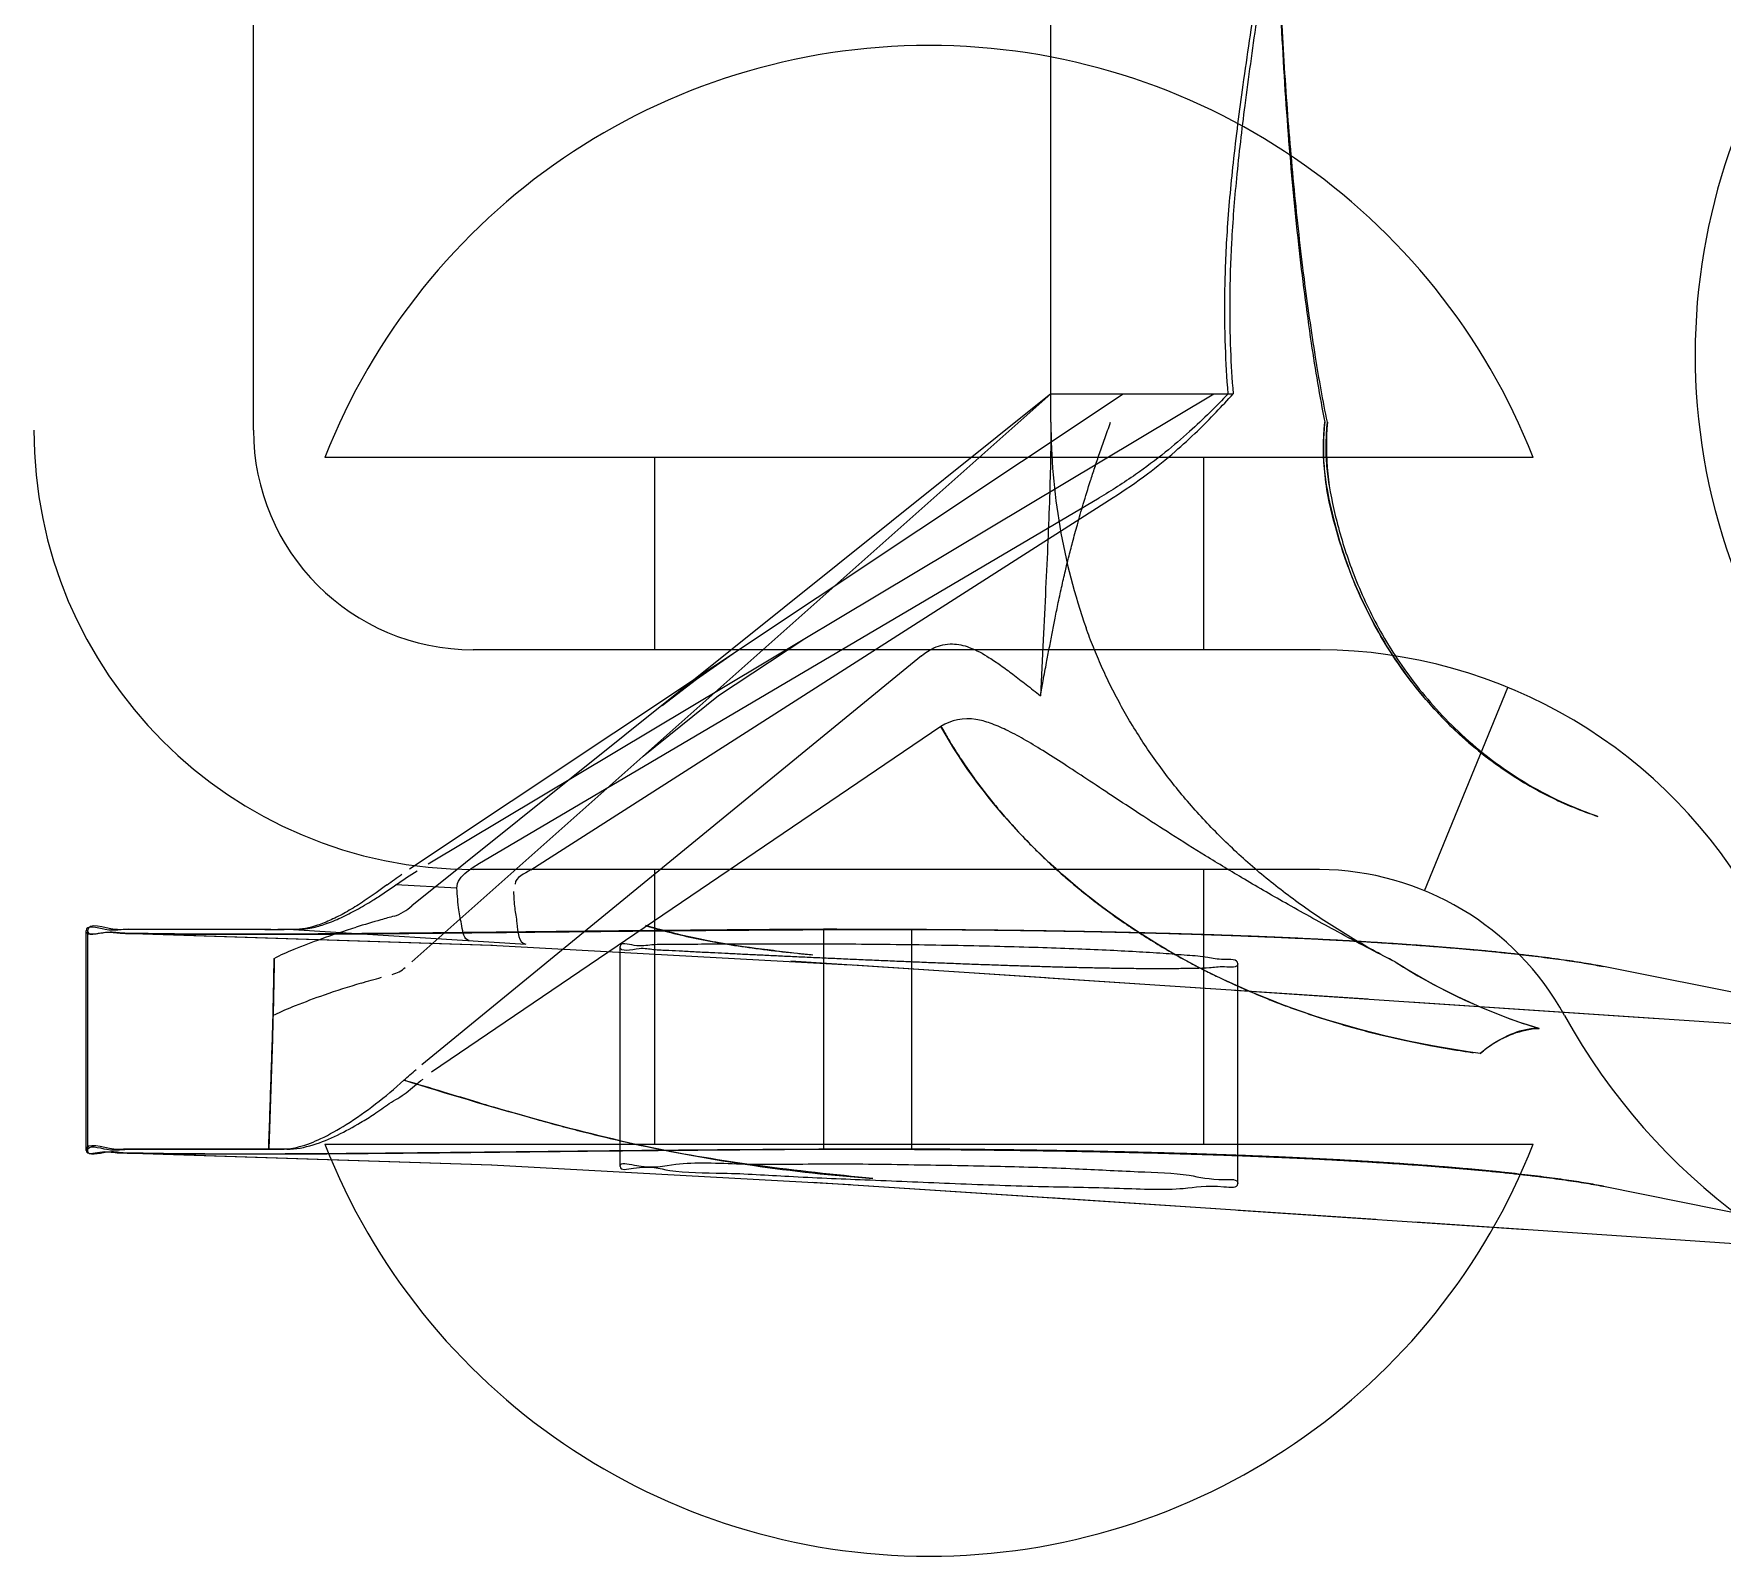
# Model space of a CAD drawing. Header units: millimetres. Extents: x 324 to 7054, y -67 to 2159.
# Drawn here: x 2820.03 to 2832.33, y -6.75 to 4.34 of the extents above; entities that cross this region are included whole.
import ezdxf

# ---------------------------------------------------------------- set-up
doc = ezdxf.new("R2010")
doc.units = ezdxf.units.MM
doc.header["$LTSCALE"] = 153.67
doc.layers.get('0').update_dxf_attribs({"linetype": 'CONTINUOUS'})
doc.layers.add('02___PRT_ALL_AXES', color=7, linetype='CONTINUOUS')
doc.layers.add('CONSTRUCTION_BODIES', color=7, linetype='CONTINUOUS')

msp = doc.modelspace()

# ---------------------------------------------------------------- linework, layer by layer
at = {"linetype": 'Continuous'}
for p, q in [((2821.63009, 1.45), (2821.63009, 7.25)), ((2830.95009, 1.25), (2822.15009, 1.25)), ((2824.55009, 1.25), (2824.55009, -0.15)), ((2828.55009, 1.25), (2828.55009, -0.15)), ((2829.40009, -0.15), (2823.23009, -0.15)), ((2830.15874, -1.90397), (2830.76602, -0.42369)), ((2829.39442, -1.75), (2823.23009, -1.75)), ((2824.55009, -1.75), (2824.55009, -3.75)), ((2828.55009, -1.75), (2828.55009, -3.75)), ((2822.15009, -3.75), (2830.95009, -3.75))]:
    msp.add_line(p, q, dxfattribs=at)
for centre, radius, start, end in [((2826.55009, -0.47667), 4.72667, 21.426246, 158.573754), ((2823.23009, 1.45), 3.2, 180, 270), ((2823.23009, 1.45), 1.6, 180, 270), ((2829.37741, -3.8085), 3.65857, 28.907816, 89.644818), ((2829.37741, -3.8085), 2.05857, 28.907816, 89.526495), ((2835.20631, -0.58973), 4.6, 208.907816, 258.502661), ((2826.55009, -2.02333), 4.72667, 201.426246, 338.573754)]:
    msp.add_arc(centre, radius, start, end, dxfattribs=at)
at = {"layer": '02___PRT_ALL_AXES', "linetype": 'Continuous'}
msp.add_arc((2836.63009, 2), 4.5, 116.751247, 270, dxfattribs=at)
at = {"layer": 'CONSTRUCTION_BODIES', "linetype": 'Continuous'}
for p, q in [((2827.43816, 1.50616), (2827.43816, 7.52268)), ((2822.76704, -1.74583), (2827.96521, 1.71462)), ((2827.43816, 1.71462), (2822.78466, -2.0148)), ((2822.78466, -2.42244), (2827.43816, 1.71442)), ((2822.90366, -1.70876), (2828.62539, 1.71442)), ((2827.43816, 1.71462), (2828.76511, 1.71462)), ((2828.62539, 1.71442), (2828.72899, 1.71442)), ((2823.265, -1.71141), (2827.78926, 0.95578)), ((2823.6503, -1.75221), (2827.89183, 0.95791)), ((2826.49612, -0.19321), (2822.85533, -3.1729)), ((2826.63667, -0.70882), (2822.92713, -3.22571)), ((2823.11221, -1.8854), (2822.66779, -1.86175)), ((2820.41108, -3.79631), (2820.41108, -2.19631)), ((2820.42217, -2.19648), (2820.42217, -3.79648)), ((2820.72278, -2.18542), (2821.7571, -2.1854)), ((2821.71359, -2.18555), (2820.73388, -2.18554)), ((2821.92164, -2.18666), (2823.61267, -2.29398)), ((2825.78214, -2.18545), (2825.78214, -3.78545)), ((2826.42216, -2.18551), (2826.42216, -3.78551)), ((2820.75004, -2.2149), (2823.35862, -2.30066)), ((2820.76444, -2.2153), (2823.37182, -2.30135)), ((2823.35862, -2.30066), (2825.97711, -2.44367)), ((2824.30009, -3.91154), (2824.30009, -2.31153)), ((2825.54418, -2.41531), (2827.39986, -2.53689)), ((2825.99984, -2.44516), (2828.59742, -2.61608)), ((2828.80009, -4.03637), (2828.80009, -2.43637)), ((2833.79037, -2.92213), (2831.46241, -2.45666)), ((2827.41854, -2.5384), (2829.74761, -2.69264)), ((2828.77402, -2.62819), (2831.86114, -2.83464)), ((2830.05139, -2.71345), (2832.79346, -2.89781)), ((2830.99489, -2.90783), (2830.87787, -2.87003)), ((2830.94272, -2.90928), (2830.99486, -2.90782)), ((2821.76795, -2.98376), (2821.74131, -3.7854)), ((2821.74118, -3.7854), (2820.72278, -3.78542)), ((2820.73387, -3.78554), (2821.83779, -3.78587)), ((2820.76444, -3.8153), (2823.36557, -3.90108)), ((2825.69873, -4.0255), (2827.41988, -4.13835)), ((2825.99825, -4.0449), (2828.64002, -4.21902)), ((2831.46241, -4.05666), (2833.78716, -4.52164)), ((2827.4322, -4.13913), (2829.80427, -4.29653)), ((2828.80227, -4.22989), (2830.90271, -4.37013)), ((2830.0934, -4.31606), (2832.83906, -4.50097))]:
    msp.add_line(p, q, dxfattribs=at)
for points in [[(2824.46877, -0.9253), (2825.01707, -0.4835), (2825.63789, -0.07293)], [(2824.60586, -0.55524), (2824.85681, -0.36318), (2825.1244, -0.17652)], [(2820.75004, -3.8149), (2823.3647, -3.90092), (2825.97727, -4.04353)]]:
    msp.add_lwpolyline(points, dxfattribs=at)
for centre, radius, start, end in [((2831.94045, 1.50675), 4.50228, 180.004917, 199.423524), ((2827.2131, 13.33676), 15.78019, 264.140923, 264.512195), ((2832.27176, 1.23387), 4.33418, 237.52915, 251.240135), ((2832.26621, 1.22268), 4.32171, 237.511623, 252.891808), ((2831.14, 1.50817), 4.6334, 261.042312, 262.2599), ((2821.73576, -14.1295), 10.3441, 89.241168, 89.969281), ((2827.06356, 8.54173), 12.57467, 257.765949, 265.794509)]:
    msp.add_arc(centre, radius, start, end, dxfattribs=at)
for points, knots in [([(2828.72899, 1.71444), (2828.71989, 1.82841), (2828.70569, 2.07304), (2828.70207, 2.4664), (2828.72033, 2.913), (2828.76572, 3.41805), (2828.83991, 3.98957), (2828.90102, 4.39329), (2828.93238, 4.60859)], [0, 0, 0, 0, 0.1179448, 0.25266532, 0.4056094, 0.5788183, 0.77556268, 1, 1, 1, 1]), ([(2829.45136, 1.50616), (2829.4194, 1.66354), (2829.35751, 2.01101), (2829.27749, 2.57576), (2829.20742, 3.20607), (2829.1509, 3.88112), (2829.12379, 4.34024), (2829.11257, 4.57544)], [0, 0, 0, 0, 0.15589008, 0.34249335, 0.55360308, 0.77142029, 1, 1, 1, 1]), ([(2829.11257, 4.4536), (2829.12616, 4.17061), (2829.16017, 3.61927), (2829.23371, 2.8281), (2829.32264, 2.128), (2829.39465, 1.69718), (2829.4322, 1.50637)], [0, 0, 0, 0, 0.28650051, 0.55848806, 0.8033497, 1, 1, 1, 1]), ([(2828.93238, 4.42045), (2828.90449, 4.21825), (2828.85122, 3.83961), (2828.78809, 3.30403), (2828.75077, 2.8319), (2828.73717, 2.41503), (2828.74265, 2.04845), (2828.75649, 1.82068), (2828.76511, 1.71464)], [0, 0, 0, 0, 0.22537554, 0.42218007, 0.59534798, 0.74813622, 0.88252491, 1, 1, 1, 1]), ([(2828.72899, 1.71444), (2828.68528, 1.66829), (2828.59342, 1.57438), (2828.44172, 1.43122), (2828.26264, 1.27846), (2828.04441, 1.11481), (2827.87978, 1.00914), (2827.78926, 0.95578)], [0, 0, 0, 0, 0.157389, 0.32513874, 0.51626453, 0.73984682, 1, 1, 1, 1]), ([(2827.89182, 0.95791), (2827.97734, 1.01255), (2828.13156, 1.11969), (2828.33452, 1.28389), (2828.49962, 1.43528), (2828.63959, 1.57659), (2828.7245, 1.66908), (2828.76512, 1.71464)], [0, 0, 0, 0, 0.26262957, 0.48538117, 0.67513914, 0.84204868, 1, 1, 1, 1]), ([(2827.43816, 1.50616), (2827.43816, 1.4205), (2827.43609, 1.23917), (2827.42817, 0.95208), (2827.41571, 0.63482), (2827.3995, 0.28787), (2827.38056, -0.08862), (2827.36757, -0.34928), (2827.36116, -0.48462)], [0, 0, 0, 0, 0.12898967, 0.27301859, 0.43241913, 0.60704188, 0.79598827, 1, 1, 1, 1]), ([(2827.36116, -0.48462), (2827.36782, -0.44839), (2827.38279, -0.36756), (2827.40454, -0.25173), (2827.42643, -0.1366), (2827.44629, -0.03345), (2827.46664, 0.07222), (2827.48924, 0.18383), (2827.51503, 0.3029), (2827.54126, 0.41656), (2827.56792, 0.52589), (2827.59671, 0.63814), (2827.63195, 0.76794), (2827.67526, 0.91787), (2827.71802, 1.0564), (2827.75797, 1.17935), (2827.79247, 1.28179), (2827.83081, 1.39158), (2827.85816, 1.46711), (2827.87257, 1.50616)], [0, 0, 0, 0, 0.05368024, 0.11980175, 0.17174648, 0.22445816, 0.27288653, 0.32856113, 0.39041284, 0.45041881, 0.4985422, 0.55441188, 0.61927469, 0.69455134, 0.78182207, 0.83052695, 0.88294493, 0.93934305, 1, 1, 1, 1]), ([(2831.42211, -1.36325), (2831.19753, -1.28926), (2830.78745, -1.08952), (2830.28932, -0.67455), (2829.9245, -0.21663), (2829.67337, 0.24752), (2829.51591, 0.69223), (2829.42076, 1.10789), (2829.41995, 1.37828), (2829.4322, 1.50637)], [0, 0, 0, 0, 0.19024574, 0.36197516, 0.5177303, 0.65851618, 0.78449604, 0.89646874, 1, 1, 1, 1]), ([(2829.43219, 1.50637), (2829.42719, 1.45759), (2829.42066, 1.3574), (2829.423, 1.2047), (2829.43493, 1.10167), (2829.44382, 1.05019)], [0, 0, 0, 0, 0.32151812, 0.6575381, 1, 1, 1, 1]), ([(2829.45136, 1.50616), (2829.44131, 1.38143), (2829.44125, 1.13728), (2829.51578, 0.774), (2829.63245, 0.40562), (2829.80803, 0.01743), (2830.06066, -0.37963), (2830.40401, -0.76703), (2830.85274, -1.11728), (2831.21205, -1.2903), (2831.40767, -1.35708)], [0, 0, 0, 0, 0.10149757, 0.19647576, 0.29967504, 0.41449683, 0.54102307, 0.68000211, 0.83233665, 1, 1, 1, 1]), ([(2829.46469, 1.05151), (2829.45602, 1.1025), (2829.44406, 1.20472), (2829.44084, 1.35686), (2829.44668, 1.45709), (2829.45136, 1.50616)], [0, 0, 0, 0, 0.34023377, 0.67571088, 1, 1, 1, 1]), ([(2829.44381, 1.05027), (2829.48568, 0.80539), (2829.61454, 0.35498), (2829.92653, -0.22627), (2830.29247, -0.67109), (2830.67569, -0.99559), (2831.05064, -1.22011), (2831.30111, -1.32339), (2831.42204, -1.36323)], [0, 0, 0, 0, 0.22775068, 0.42517671, 0.600877, 0.75261542, 0.88327096, 1, 1, 1, 1]), ([(2829.94486, -2.42274), (2829.88939, -2.3945), (2829.7799, -2.33641), (2829.61938, -2.2441), (2829.46334, -2.14702), (2829.31175, -2.04515), (2829.1651, -1.93879), (2829.0239, -1.82833), (2828.88857, -1.71423), (2828.75902, -1.59652), (2828.63512, -1.47512), (2828.51707, -1.35029), (2828.40516, -1.22238), (2828.29961, -1.0918), (2828.20033, -0.95859), (2828.10717, -0.82262), (2828.02124, -0.68564), (2827.94255, -0.54824), (2827.87105, -0.411), (2827.80577, -0.27245), (2827.7466, -0.13249), (2827.7111, -0.03797), (2827.69438, 0.00951)], [0, 0, 0, 0, 0.05500332, 0.10951404, 0.16360818, 0.2173681, 0.27088214, 0.32366592, 0.3757612, 0.42727389, 0.47831757, 0.52901227, 0.57906411, 0.62847065, 0.67735626, 0.72585009, 0.77408309, 0.82021255, 0.86574382, 0.91080291, 0.9555149, 1, 1, 1, 1]), ([(2826.4961, -0.19317), (2826.52355, -0.17073), (2826.59218, -0.12571), (2826.71648, -0.09715), (2826.8579, -0.13085), (2826.97189, -0.19436), (2827.07546, -0.2645), (2827.16436, -0.33049), (2827.26026, -0.40502), (2827.3266, -0.4574), (2827.36116, -0.48462)], [0, 0, 0, 0, 0.10664383, 0.2443189, 0.36942581, 0.53475741, 0.63463193, 0.74574134, 0.86768387, 1, 1, 1, 1]), ([(2829.94484, -2.42277), (2829.80503, -2.3516), (2829.54369, -2.21497), (2829.17797, -2.0134), (2828.85709, -1.82791), (2828.57316, -1.65646), (2828.32021, -1.49793), (2828.09357, -1.3517), (2827.88946, -1.21738), (2827.70474, -1.09479), (2827.53685, -0.9841), (2827.38386, -0.88605), (2827.2443, -0.80212), (2827.11741, -0.73391), (2827.00188, -0.6845), (2826.84475, -0.63763), (2826.7086, -0.65999), (2826.63667, -0.70882)], [0, 0, 0, 0, 0.12404176, 0.23313016, 0.33013992, 0.41706161, 0.49536018, 0.5661481, 0.63030685, 0.68854513, 0.74143186, 0.78929875, 0.83220641, 0.87015849, 0.90314726, 0.93125992, 1, 1, 1, 1]), ([(2826.63667, -0.70882), (2826.65633, -0.73595), (2826.68634, -0.79769), (2826.74706, -0.89148), (2826.81133, -0.98995), (2826.88999, -1.101), (2826.96936, -1.20578), (2827.06037, -1.31792), (2827.15904, -1.43176), (2827.25788, -1.53721), (2827.34841, -1.62787), (2827.42701, -1.70296), (2827.51347, -1.78145), (2827.61133, -1.86562), (2827.71767, -1.95186), (2827.83943, -2.04459), (2827.96689, -2.13523), (2828.10065, -2.22387), (2828.22928, -2.30355), (2828.35218, -2.37487), (2828.46516, -2.4366), (2828.56789, -2.48974), (2828.68474, -2.54725), (2828.81708, -2.60826), (2828.95215, -2.6661), (2829.06923, -2.71283), (2829.17517, -2.7528), (2829.28782, -2.79275), (2829.4097, -2.83314), (2829.54068, -2.87354), (2829.68432, -2.91439), (2829.8427, -2.95533), (2830.0154, -2.99522), (2830.20876, -3.0342), (2830.34488, -3.05738), (2830.41856, -3.06872)], [0, 0, 0, 0, 0.02179263, 0.04436705, 0.07268222, 0.09826487, 0.13286778, 0.15816598, 0.19219398, 0.23083495, 0.25215186, 0.27552387, 0.30153407, 0.32810314, 0.35947369, 0.3905735, 0.42764207, 0.46118646, 0.49492827, 0.52605101, 0.55360294, 0.57866107, 0.60127522, 0.63831318, 0.67343594, 0.69683763, 0.72030069, 0.74708308, 0.77458327, 0.80381124, 0.83623132, 0.87171322, 0.91020465, 0.95150863, 1, 1, 1, 1]), ([(2830.56426, -3.08955), (2830.09849, -3.02687), (2829.23089, -2.82494), (2828.09319, -2.27312), (2827.22447, -1.56179), (2826.79714, -0.99651), (2826.63667, -0.70882)], [0, 0, 0, 0, 0.29688346, 0.55774538, 0.79190303, 1, 1, 1, 1]), ([(2823.1122, -1.8854), (2823.10872, -1.83944), (2823.17325, -1.76863), (2823.23672, -1.72808), (2823.265, -1.71141)], [0, 0, 0, 0, 0.58405698, 1, 1, 1, 1]), ([(2822.60279, -1.86148), (2822.5763, -1.88139), (2822.51263, -1.92819), (2822.41265, -1.9964), (2822.30386, -2.06248), (2822.19945, -2.11648), (2822.07521, -2.16676), (2821.98042, -2.18726), (2821.92164, -2.18661)], [0, 0, 0, 0, 0.1298848, 0.30967662, 0.47417146, 0.62861151, 0.76958352, 1, 1, 1, 1]), ([(2821.93407, -2.18733), (2821.97462, -2.18796), (2822.05019, -2.1786), (2822.16088, -2.1465), (2822.26937, -2.10183), (2822.38368, -2.0434), (2822.48822, -1.9816), (2822.58362, -1.91998), (2822.63934, -1.88172), (2822.66779, -1.86175)], [0, 0, 0, 0, 0.1495315, 0.27786807, 0.42430123, 0.58133197, 0.75084355, 0.87182618, 1, 1, 1, 1]), ([(2823.20106, -2.26738), (2823.16278, -2.25933), (2823.14741, -2.15275), (2823.12159, -2.03562), (2823.1154, -1.93861), (2823.11221, -1.8854)], [0, 0, 0, 0, 0.29527031, 0.59761077, 1, 1, 1, 1]), ([(2823.52349, -1.91038), (2823.52584, -1.95046), (2823.5308, -2.03025), (2823.55307, -2.14873), (2823.55833, -2.28341), (2823.61267, -2.29399)], [0, 0, 0, 0, 0.30264797, 0.5826785, 1, 1, 1, 1]), ([(2822.65492, -2.08972), (2822.62273, -2.09837), (2822.52996, -2.12429), (2822.43744, -2.15112), (2822.3773, -2.16982)], [0, 0, 0, 0, 0.34610903, 1, 1, 1, 1]), ([(2820.72278, -2.18534), (2820.66528, -2.18534), (2820.58992, -2.21063), (2820.41096, -2.1498), (2820.41108, -2.19631)], [0, 0, 0, 0, 0.5528362, 1, 1, 1, 1]), ([(2825.78214, -2.18545), (2825.74574, -2.18561), (2825.67307, -2.18599), (2825.56425, -2.18664), (2825.45579, -2.18736), (2825.34769, -2.18814), (2825.23996, -2.18896), (2825.13259, -2.18983), (2825.02558, -2.19072), (2824.91894, -2.19164), (2824.81266, -2.19258), (2824.70686, -2.19355), (2824.60165, -2.19454), (2824.49715, -2.19554), (2824.3934, -2.19656), (2824.29038, -2.19759), (2824.18809, -2.19863), (2824.08654, -2.19968), (2823.98572, -2.20075), (2823.88564, -2.20183), (2823.78629, -2.20292), (2823.68771, -2.20401), (2823.55813, -2.20545), (2823.39875, -2.20722), (2823.21073, -2.20924), (2823.02703, -2.21118), (2822.84764, -2.213), (2822.67288, -2.21471), (2822.50318, -2.21627), (2822.33894, -2.21768), (2822.18026, -2.21889), (2822.02724, -2.21991), (2821.88016, -2.22063), (2821.73932, -2.22112), (2821.60489, -2.22136), (2821.47685, -2.22138), (2821.35529, -2.22116), (2821.24052, -2.22072), (2821.13273, -2.22009), (2821.01757, -2.21903), (2820.89738, -2.21798), (2820.77801, -2.2146), (2820.66098, -2.21608), (2820.56139, -2.19485), (2820.41121, -2.24472), (2820.41108, -2.19631)], [0, 0, 0, 0, 0.02032609, 0.04058435, 0.0607749, 0.08089785, 0.1009533, 0.12094127, 0.14086169, 0.16071436, 0.18049893, 0.20021484, 0.21980503, 0.23925771, 0.25857321, 0.27775183, 0.29679377, 0.31569913, 0.33446786, 0.35309971, 0.37159424, 0.38995078, 0.40815724, 0.44396375, 0.47896526, 0.51316402, 0.54655908, 0.5791509, 0.61076277, 0.64133662, 0.67087588, 0.69938005, 0.72679707, 0.75301069, 0.77803503, 0.80187164, 0.82451705, 0.84591915, 0.86597402, 0.88469697, 0.91028544, 0.93285196, 0.95221031, 0.97296583, 1, 1, 1, 1]), ([(2820.73388, -2.18554), (2820.69699, -2.18554), (2820.61138, -2.20245), (2820.42216, -2.12937), (2820.42217, -2.19648)], [0, 0, 0, 0, 0.35468527, 1, 1, 1, 1]), ([(2820.42217, -2.19648), (2820.42218, -2.23497), (2820.55203, -2.1945), (2820.64141, -2.21577), (2820.76084, -2.21421), (2820.88481, -2.21809), (2821.01161, -2.21929), (2821.13422, -2.2205), (2821.24964, -2.2212), (2821.37319, -2.22169), (2821.50469, -2.22191), (2821.6438, -2.22188), (2821.79014, -2.22159), (2821.94358, -2.22103), (2822.10402, -2.2202), (2822.27107, -2.21913), (2822.44437, -2.21767), (2822.62366, -2.21602), (2822.80896, -2.21421), (2822.96714, -2.21261), (2823.09646, -2.21128), (2823.19527, -2.21026), (2823.29505, -2.20922), (2823.39591, -2.20816), (2823.49784, -2.20709), (2823.60085, -2.206), (2823.70493, -2.20489), (2823.81008, -2.20378), (2823.91631, -2.20265), (2824.02362, -2.2015), (2824.1319, -2.20035), (2824.24102, -2.19922), (2824.35084, -2.19809), (2824.46134, -2.197), (2824.57251, -2.19594), (2824.68435, -2.19492), (2824.79686, -2.19392), (2824.91005, -2.19296), (2825.02391, -2.19204), (2825.13845, -2.19116), (2825.25372, -2.19032), (2825.36956, -2.18953), (2825.4858, -2.18879), (2825.60222, -2.1881), (2825.71882, -2.18748), (2825.8356, -2.18693), (2825.95256, -2.18645), (2826.06971, -2.18605), (2826.18703, -2.18575), (2826.30453, -2.18555), (2826.38293, -2.18551), (2826.42216, -2.18551)], [0, 0, 0, 0, 0.0192421, 0.03757391, 0.05521286, 0.07620173, 0.10045878, 0.11833214, 0.13756031, 0.158145, 0.18010064, 0.20330182, 0.2276895, 0.2532592, 0.2800123, 0.3078971, 0.33677523, 0.36665356, 0.39753237, 0.42941607, 0.44573697, 0.46218525, 0.47881413, 0.49562269, 0.51261035, 0.5297768, 0.54712198, 0.56464608, 0.58234941, 0.60023247, 0.61829581, 0.63648472, 0.65478656, 0.67320076, 0.69172701, 0.7103652, 0.7291154, 0.74797776, 0.76695255, 0.78604007, 0.8052406, 0.82458061, 0.8439515, 0.86335273, 0.882784, 0.90224514, 0.92173614, 0.94125705, 0.96080794, 0.98038892, 1, 1, 1, 1]), ([(2821.78096, -2.39702), (2821.82798, -2.37139), (2821.9425, -2.32284), (2822.14099, -2.24607), (2822.29253, -2.19641), (2822.3773, -2.16982)], [0, 0, 0, 0, 0.25153617, 0.58272801, 1, 1, 1, 1]), ([(2824.48476, -2.15711), (2824.60627, -2.19541), (2824.86424, -2.25893), (2825.2722, -2.32603), (2825.55644, -2.35717), (2825.7039, -2.37106)], [0, 0, 0, 0, 0.30830554, 0.64158872, 1, 1, 1, 1]), ([(2825.54847, -2.3555), (2825.49063, -2.34931), (2825.31447, -2.3292), (2825.07767, -2.2952), (2824.83648, -2.24943), (2824.6577, -2.20599), (2824.54009, -2.17316), (2824.48477, -2.15713)], [0, 0, 0, 0, 0.16104803, 0.49082279, 0.66205733, 0.8404784, 1, 1, 1, 1]), ([(2831.47425, -2.45894), (2831.42865, -2.44982), (2831.32967, -2.43216), (2831.16949, -2.40796), (2831.02175, -2.38867), (2830.89229, -2.37331), (2830.78674, -2.3616), (2830.67548, -2.35005), (2830.56208, -2.33912), (2830.44719, -2.32884), (2830.3315, -2.31911), (2830.21204, -2.30969), (2830.08887, -2.30058), (2829.96199, -2.29177), (2829.83142, -2.28326), (2829.69714, -2.27507), (2829.55914, -2.2672), (2829.4174, -2.25968), (2829.27211, -2.25246), (2829.12371, -2.24581), (2828.9727, -2.23933), (2828.81932, -2.23343), (2828.66362, -2.22789), (2828.50561, -2.22273), (2828.3453, -2.21795), (2828.18269, -2.21352), (2828.01777, -2.20944), (2827.85052, -2.20569), (2827.67653, -2.20219), (2827.4962, -2.19896), (2827.30996, -2.19603), (2827.12265, -2.19349), (2826.93429, -2.19131), (2826.74488, -2.18948), (2826.5544, -2.188), (2826.36286, -2.18685), (2826.17025, -2.18604), (2825.97655, -2.18556), (2825.84706, -2.18545), (2825.78214, -2.18545)], [0, 0, 0, 0, 0.02445792, 0.05286738, 0.08518833, 0.10281701, 0.12143087, 0.14103787, 0.16164789, 0.18134554, 0.20170186, 0.22270921, 0.24436248, 0.26665898, 0.28959814, 0.3131813, 0.33741141, 0.36229277, 0.38783065, 0.41391635, 0.44041741, 0.4673268, 0.49464024, 0.5223553, 0.5504712, 0.57898853, 0.60790888, 0.63723453, 0.66696804, 0.69943525, 0.7320902, 0.76492979, 0.79795291, 0.8311599, 0.86455204, 0.89813101, 0.93189833, 0.96585481, 1, 1, 1, 1]), ([(2826.42216, -2.18551), (2826.48021, -2.1858), (2826.59589, -2.18649), (2826.7688, -2.18782), (2826.94045, -2.18947), (2827.11087, -2.19142), (2827.28005, -2.19368), (2827.448, -2.19626), (2827.61472, -2.19916), (2827.7802, -2.20239), (2827.94443, -2.20596), (2828.10371, -2.20979), (2828.25772, -2.21385), (2828.40617, -2.21811), (2828.55244, -2.22266), (2828.69653, -2.22752), (2828.83845, -2.23268), (2828.9782, -2.23815), (2829.11578, -2.24395), (2829.25117, -2.25005), (2829.38433, -2.25663), (2829.51536, -2.26334), (2829.64378, -2.27054), (2829.7692, -2.27799), (2829.89111, -2.2857), (2830.00956, -2.29366), (2830.12456, -2.30186), (2830.23614, -2.31029), (2830.3443, -2.31894), (2830.44905, -2.32783), (2830.55038, -2.33694), (2830.65116, -2.34654), (2830.75087, -2.3567), (2830.87858, -2.37062), (2831.02616, -2.38821), (2831.18878, -2.41017), (2831.33219, -2.43236), (2831.42119, -2.44842), (2831.46241, -2.45666)], [0, 0, 0, 0, 0.03447007, 0.0686932, 0.10267022, 0.13640237, 0.16989087, 0.20313663, 0.2361398, 0.26889948, 0.30141335, 0.3336773, 0.36350403, 0.39289771, 0.42186105, 0.45039623, 0.47850466, 0.50618674, 0.53344159, 0.56026688, 0.58665876, 0.61261079, 0.63816935, 0.6630338, 0.6872106, 0.71070565, 0.73352403, 0.75566978, 0.77714569, 0.79795307, 0.81809159, 0.83755914, 0.85806358, 0.87760639, 0.91384006, 0.94631066, 0.97503671, 1, 1, 1, 1]), ([(2828.80009, -2.43637), (2828.80009, -2.40069), (2828.67739, -2.41265), (2828.57544, -2.38497), (2828.41985, -2.37512), (2828.24869, -2.36035), (2828.05146, -2.34855), (2827.83477, -2.33722), (2827.59734, -2.32717), (2827.33889, -2.31818), (2827.05827, -2.31037), (2826.75501, -2.30381), (2826.43288, -2.29867), (2826.10216, -2.29507), (2825.77655, -2.29306), (2825.46789, -2.29224), (2825.18493, -2.293), (2824.93164, -2.29311), (2824.72117, -2.29845), (2824.53799, -2.29197), (2824.43055, -2.31778), (2824.30008, -2.27696), (2824.30009, -2.31154)], [0, 0, 0, 0, 0.02374667, 0.05007263, 0.0834092, 0.12236998, 0.16612387, 0.21431015, 0.26692617, 0.32419373, 0.38640128, 0.45371673, 0.52602822, 0.60077017, 0.67378478, 0.74271307, 0.80606141, 0.86236535, 0.9103233, 0.94882762, 0.97699151, 1, 1, 1, 1]), ([(2828.80009, -2.43628), (2828.80009, -2.46961), (2828.68325, -2.45158), (2828.59912, -2.46904), (2828.4823, -2.46967), (2828.37293, -2.47242), (2828.25575, -2.47287), (2828.13611, -2.47268), (2828.01821, -2.47162), (2827.90413, -2.47006), (2827.79606, -2.46816), (2827.68388, -2.46581), (2827.56802, -2.46302), (2827.44849, -2.45983), (2827.32567, -2.45624), (2827.20004, -2.45228), (2827.07212, -2.448), (2826.94244, -2.44343), (2826.81149, -2.4386), (2826.6797, -2.43354), (2826.54748, -2.42829), (2826.41534, -2.4229), (2826.2838, -2.41738), (2826.15304, -2.41178), (2826.02349, -2.40612), (2825.89565, -2.40044), (2825.7701, -2.39477), (2825.64743, -2.38915), (2825.5281, -2.38362), (2825.41245, -2.37819), (2825.30049, -2.37287), (2825.19267, -2.36768), (2825.08942, -2.36264), (2824.98138, -2.35731), (2824.87063, -2.35162), (2824.75851, -2.34612), (2824.65236, -2.3393), (2824.54194, -2.33731), (2824.44365, -2.31353), (2824.3001, -2.35793), (2824.30009, -2.31144)], [0, 0, 0, 0, 0.02218516, 0.04674774, 0.06949727, 0.09640795, 0.12062733, 0.14721758, 0.17611979, 0.19908694, 0.22316283, 0.24806349, 0.2737781, 0.30030635, 0.32765431, 0.35556048, 0.38397052, 0.41284827, 0.44193503, 0.47119712, 0.50063566, 0.53001422, 0.55922564, 0.58827094, 0.61713274, 0.64554004, 0.67344733, 0.70078464, 0.72727879, 0.7529673, 0.77784884, 0.80188451, 0.82481975, 0.84665661, 0.87387216, 0.89870278, 0.92114092, 0.94546748, 0.96905143, 1, 1, 1, 1]), ([(2821.74118, -3.7854), (2821.74662, -3.62726), (2821.75679, -3.31493), (2821.77294, -2.85222), (2821.77884, -2.54751), (2821.78096, -2.39702)], [0, 0, 0, 0, 0.34177771, 0.67493946, 1, 1, 1, 1]), ([(2821.78096, -2.39702), (2821.78029, -2.46113), (2821.77844, -2.59042), (2821.77371, -2.78599), (2821.77005, -2.91746), (2821.76802, -2.98376)], [0, 0, 0, 0, 0.32769947, 0.66095948, 1, 1, 1, 1]), ([(2822.41423, -2.57746), (2822.32384, -2.60466), (2822.16243, -2.65574), (2821.95164, -2.73484), (2821.83032, -2.78486), (2821.7809, -2.81138)], [0, 0, 0, 0, 0.41904024, 0.75102145, 1, 1, 1, 1]), ([(2830.99491, -2.90784), (2830.96208, -2.90641), (2830.80317, -2.92249), (2830.66212, -3.01189), (2830.56418, -3.08953)], [0, 0, 0, 0, 0.20821861, 1, 1, 1, 1]), ([(2830.56425, -3.08958), (2830.62514, -3.03626), (2830.74396, -2.96016), (2830.87923, -2.92001), (2830.94267, -2.90926)], [0, 0, 0, 0, 0.55511705, 1, 1, 1, 1]), ([(2821.83777, -3.78587), (2821.88073, -3.78623), (2821.97912, -3.76935), (2822.13668, -3.70644), (2822.32196, -3.60113), (2822.52358, -3.45785), (2822.65893, -3.34448), (2822.7257, -3.28429)], [0, 0, 0, 0, 0.12436984, 0.28486282, 0.48943584, 0.73978618, 1, 1, 1, 1]), ([(2822.7257, -3.28429), (2822.82131, -3.31001), (2823.00023, -3.36477), (2823.25354, -3.44164), (2823.47941, -3.50881), (2823.6812, -3.56656), (2823.86263, -3.61614), (2824.03401, -3.66059), (2824.21061, -3.7042), (2824.3334, -3.73267), (2824.39892, -3.74739)], [0, 0, 0, 0, 0.17104435, 0.32316124, 0.45734219, 0.57812834, 0.68574843, 0.78225498, 0.88399188, 1, 1, 1, 1]), ([(2826.14141, -3.99908), (2825.86169, -3.97319), (2825.31934, -3.91554), (2824.49099, -3.78079), (2823.63336, -3.55896), (2823.03815, -3.3829), (2822.7257, -3.28431)], [0, 0, 0, 0, 0.24092583, 0.4676644, 0.71900424, 1, 1, 1, 1]), ([(2821.87275, -3.78631), (2821.93763, -3.78713), (2822.06602, -3.76052), (2822.24373, -3.68671), (2822.38935, -3.60623), (2822.51481, -3.52886), (2822.62088, -3.44975), (2822.70356, -3.40489), (2822.74214, -3.37528)], [0, 0, 0, 0, 0.19991647, 0.39614842, 0.59264019, 0.71176601, 0.85011951, 1, 1, 1, 1]), ([(2820.41108, -3.79631), (2820.41107, -3.83008), (2820.53903, -3.79274), (2820.62348, -3.81509), (2820.74189, -3.81368), (2820.85558, -3.8173), (2820.98828, -3.81881), (2821.11781, -3.82009), (2821.24197, -3.82074), (2821.35734, -3.82114), (2821.47958, -3.82132), (2821.60835, -3.82129), (2821.74349, -3.82104), (2821.88493, -3.82058), (2822.03237, -3.8199), (2822.18554, -3.81892), (2822.34427, -3.81769), (2822.50857, -3.81626), (2822.67827, -3.81468), (2822.85286, -3.81298), (2823.0319, -3.81124), (2823.21514, -3.80941), (2823.40267, -3.8073), (2823.59442, -3.80506), (2823.7567, -3.80315), (2823.88831, -3.80163), (2823.98816, -3.80051), (2824.08874, -3.79941), (2824.19005, -3.79834), (2824.2921, -3.79732), (2824.39489, -3.79636), (2824.49842, -3.79542), (2824.60268, -3.7945), (2824.70772, -3.79359), (2824.8134, -3.79269), (2824.9196, -3.79182), (2825.02616, -3.79096), (2825.13309, -3.79012), (2825.24038, -3.7893), (2825.34803, -3.7885), (2825.45604, -3.78771), (2825.56442, -3.78693), (2825.67316, -3.78622), (2825.74577, -3.78561), (2825.78214, -3.78545)], [0, 0, 0, 0, 0.01886041, 0.04212725, 0.06040299, 0.08192055, 0.1065487, 0.13421435, 0.15434971, 0.17586739, 0.19864684, 0.22261818, 0.24777584, 0.27411943, 0.30160291, 0.33011418, 0.35966215, 0.39024737, 0.42187421, 0.45443648, 0.48775051, 0.52186343, 0.55677423, 0.59248491, 0.62895324, 0.64740311, 0.66599042, 0.68471477, 0.70357596, 0.72257396, 0.74170887, 0.76098095, 0.7803905, 0.79993788, 0.81963951, 0.83940957, 0.85924753, 0.87915302, 0.89912584, 0.91916591, 0.93927327, 0.959448, 0.97969021, 1, 1, 1, 1]), ([(2820.72278, -3.78542), (2820.6859, -3.78542), (2820.60028, -3.80235), (2820.41109, -3.72921), (2820.41108, -3.79631)], [0, 0, 0, 0, 0.35468831, 1, 1, 1, 1]), ([(2820.42217, -3.79648), (2820.42208, -3.74935), (2820.60129, -3.81033), (2820.67699, -3.78546), (2820.73388, -3.78546)], [0, 0, 0, 0, 0.45311997, 1, 1, 1, 1]), ([(2826.42216, -3.78551), (2826.3829, -3.78551), (2826.30445, -3.78555), (2826.18687, -3.78575), (2826.06951, -3.78605), (2825.95234, -3.78645), (2825.83539, -3.78693), (2825.71863, -3.78749), (2825.60209, -3.78811), (2825.48575, -3.7888), (2825.36961, -3.78954), (2825.25376, -3.79033), (2825.13835, -3.79117), (2825.02351, -3.79206), (2824.9093, -3.79298), (2824.79573, -3.79394), (2824.6828, -3.79494), (2824.5705, -3.79597), (2824.45884, -3.79703), (2824.34781, -3.79813), (2824.23743, -3.79926), (2824.12773, -3.8004), (2824.0189, -3.80155), (2823.91108, -3.80271), (2823.80439, -3.80385), (2823.69882, -3.80497), (2823.59437, -3.80607), (2823.49104, -3.80716), (2823.38882, -3.80824), (2823.28772, -3.8093), (2823.18774, -3.81034), (2823.0889, -3.81136), (2822.95975, -3.81269), (2822.8019, -3.81428), (2822.61694, -3.81609), (2822.43791, -3.81773), (2822.26492, -3.81917), (2822.09835, -3.82024), (2821.93858, -3.82106), (2821.78588, -3.8216), (2821.64026, -3.82188), (2821.50183, -3.82191), (2821.37097, -3.82168), (2821.24802, -3.82119), (2821.13315, -3.82048), (2821.02648, -3.81944), (2820.91356, -3.81832), (2820.80074, -3.81505), (2820.67404, -3.81695), (2820.57265, -3.79412), (2820.42226, -3.84315), (2820.42217, -3.79648)], [0, 0, 0, 0, 0.01962701, 0.03921976, 0.05877823, 0.07830249, 0.09779264, 0.11724876, 0.13667085, 0.15605883, 0.17541247, 0.19473134, 0.21397557, 0.23311345, 0.25214524, 0.2710712, 0.28989148, 0.30860615, 0.32721509, 0.345718, 0.36411434, 0.38240329, 0.40055907, 0.4185267, 0.43630684, 0.45390005, 0.47130683, 0.48852749, 0.50556214, 0.5224107, 0.53907278, 0.55554771, 0.57182864, 0.60364291, 0.63446564, 0.66430018, 0.69314554, 0.72095165, 0.747576, 0.7730214, 0.79728951, 0.82037628, 0.84222419, 0.86271014, 0.88184837, 0.89964077, 0.91608282, 0.93813136, 0.95685701, 0.97666456, 1, 1, 1, 1]), ([(2825.78214, -3.78545), (2825.84807, -3.78545), (2825.97957, -3.78556), (2826.17628, -3.78606), (2826.37188, -3.7869), (2826.56639, -3.78808), (2826.75982, -3.78961), (2826.95216, -3.7915), (2827.14344, -3.79375), (2827.33364, -3.79639), (2827.52276, -3.79941), (2827.7054, -3.80275), (2827.88107, -3.80635), (2828.04928, -3.81019), (2828.21492, -3.81437), (2828.37802, -3.8189), (2828.53859, -3.82378), (2828.69664, -3.82903), (2828.85217, -3.83467), (2829.00518, -3.84066), (2829.15564, -3.84722), (2829.30338, -3.85396), (2829.44792, -3.86126), (2829.58883, -3.86885), (2829.72585, -3.87678), (2829.859, -3.88501), (2829.98831, -3.89354), (2830.1138, -3.90236), (2830.23546, -3.91148), (2830.3533, -3.92088), (2830.4673, -3.93058), (2830.58013, -3.94079), (2830.69122, -3.95161), (2830.80001, -3.963), (2830.90327, -3.97456), (2831.03005, -3.98971), (2831.1749, -4.00873), (2831.33213, -4.03258), (2831.42939, -4.04997), (2831.47425, -4.05894)], [0, 0, 0, 0, 0.03467606, 0.06915978, 0.10345085, 0.13755026, 0.1714597, 0.20518096, 0.23871532, 0.27206298, 0.30522249, 0.33819016, 0.36813569, 0.39763048, 0.42667771, 0.45528059, 0.48344196, 0.51116393, 0.53844751, 0.5652923, 0.5916963, 0.61765491, 0.64307489, 0.66781093, 0.69186908, 0.71525473, 0.73797224, 0.76002467, 0.78141346, 0.80213821, 0.82219642, 0.84158327, 0.86172431, 0.88089675, 0.89910955, 0.91636978, 0.94804876, 0.97593938, 1, 1, 1, 1]), ([(2831.46241, -4.05666), (2831.4208, -4.04834), (2831.33093, -4.03214), (2831.18607, -4.00978), (2831.02171, -3.98765), (2830.8725, -3.96993), (2830.74335, -3.95591), (2830.64246, -3.94568), (2830.54046, -3.93602), (2830.43788, -3.92685), (2830.33187, -3.91792), (2830.22243, -3.90921), (2830.10957, -3.90075), (2829.99327, -3.89253), (2829.87352, -3.88455), (2829.7503, -3.87683), (2829.62358, -3.86937), (2829.4944, -3.86222), (2829.3632, -3.85557), (2829.23047, -3.84908), (2829.09563, -3.84308), (2828.95871, -3.83736), (2828.81973, -3.83197), (2828.6787, -3.8269), (2828.53562, -3.82212), (2828.39049, -3.81764), (2828.2433, -3.81345), (2828.09053, -3.80946), (2827.93246, -3.80569), (2827.76939, -3.80217), (2827.6051, -3.79898), (2827.43962, -3.79612), (2827.27295, -3.79358), (2827.10509, -3.79135), (2826.93605, -3.78942), (2826.76582, -3.7878), (2826.59439, -3.78648), (2826.4797, -3.7858), (2826.42216, -3.78551)], [0, 0, 0, 0, 0.02519604, 0.05421297, 0.08703002, 0.12366476, 0.1434287, 0.16416819, 0.18387852, 0.20426406, 0.22532183, 0.24705075, 0.26945148, 0.29252622, 0.31627853, 0.3407131, 0.36583552, 0.39165201, 0.41753671, 0.44384089, 0.47055735, 0.49768148, 0.52521023, 0.55314211, 0.58147696, 0.61021572, 0.63936021, 0.66891288, 0.70095779, 0.73324425, 0.76576799, 0.79852648, 0.8315186, 0.8647443, 0.89820425, 0.93189951, 0.96583118, 1, 1, 1, 1]), ([(2824.30009, -3.91154), (2824.30008, -3.87672), (2824.51808, -3.93876), (2824.73494, -3.87183), (2825.23387, -3.90168), (2825.79672, -3.88944), (2826.43265, -3.89856), (2827.0414, -3.90934), (2827.58882, -3.92447), (2828.03661, -3.9507), (2828.42616, -3.96153), (2828.61358, -4.01506), (2828.80009, -4.00194), (2828.80009, -4.03637)], [0, 0, 0, 0, 0.0231645, 0.09036329, 0.19497257, 0.32856176, 0.47521784, 0.61470076, 0.73526891, 0.83712433, 0.91972668, 0.97708712, 1, 1, 1, 1]), ([(2824.30009, -3.91144), (2824.3001, -3.94471), (2824.49513, -3.89645), (2824.6814, -3.96092), (2825.08949, -3.95554), (2825.55092, -3.98733), (2826.10541, -4.00936), (2826.70862, -4.03505), (2827.33169, -4.05925), (2827.88453, -4.06556), (2828.37194, -4.08876), (2828.59035, -4.04253), (2828.80009, -4.07123), (2828.80009, -4.03628)], [0, 0, 0, 0, 0.02214521, 0.08085983, 0.16670811, 0.27331057, 0.39622781, 0.53337354, 0.67677464, 0.80805221, 0.91097571, 0.97673372, 1, 1, 1, 1])]:
    msp.add_open_spline(points, degree=3, knots=knots, dxfattribs=at)
for points in [[(2822.60277, -1.86194), (2822.63851, -1.8351), (2822.67437, -1.80834), (2822.71158, -1.78357)], [(2822.66779, -1.86178), (2822.71855, -1.82605), (2822.76948, -1.79037), (2822.82275, -1.7585)], [(2823.65029, -1.75221), (2823.60716, -1.77981), (2823.53345, -1.80525), (2823.53732, -1.8563)], [(2822.65492, -2.08972), (2822.70315, -2.07676), (2822.74569, -2.04603), (2822.78466, -2.0148)], [(2821.71359, -2.18555), (2821.7603, -2.18555), (2821.807, -2.18567), (2821.8537, -2.18649)], [(2821.92166, -2.18666), (2821.88374, -2.18613), (2821.84581, -2.18554), (2821.80788, -2.18554)], [(2822.41423, -2.57746), (2822.46351, -2.56272), (2822.51288, -2.54819), (2822.56259, -2.53497)], [(2822.64055, -2.51373), (2822.6753, -2.50449), (2822.70891, -2.48694), (2822.73579, -2.46304)], [(2822.7257, -3.28431), (2822.75498, -3.25794), (2822.78427, -3.23156), (2822.81477, -3.20661)], [(2822.74214, -3.37528), (2822.78401, -3.34313), (2822.82149, -3.3052), (2822.86518, -3.27559)]]:
    msp.add_open_spline(points, degree=3, dxfattribs=at)

doc.saveas('drawing.dxf')
